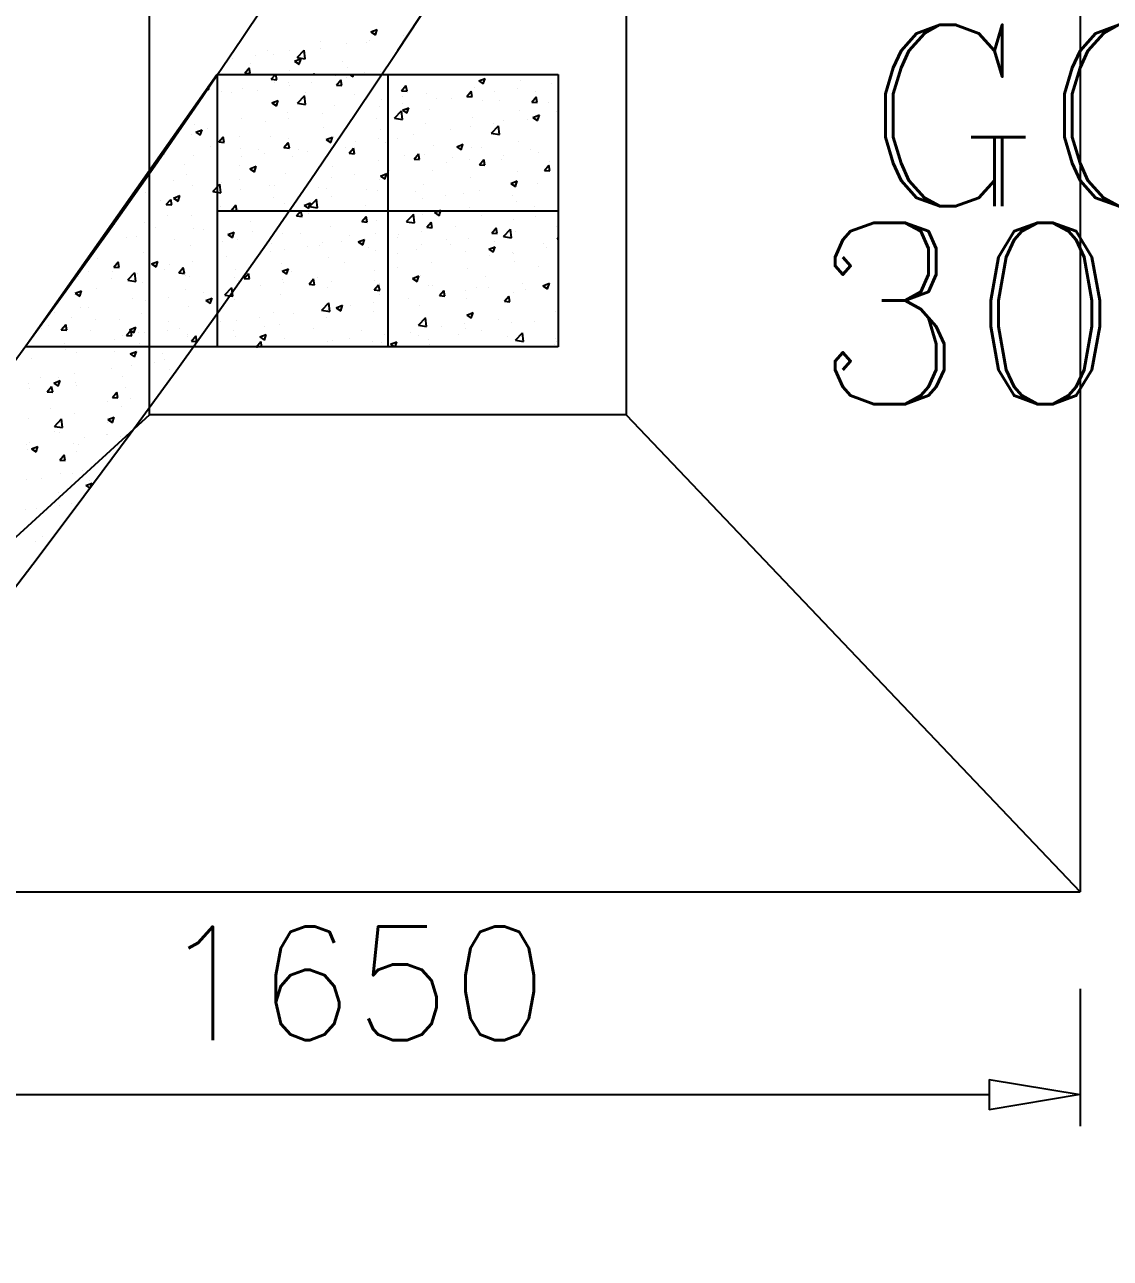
# Model space of a CAD drawing. Header units: millimetres. Extents: x 331487 to 517269, y 198509 to 399936.
# Drawn here: x 446916 to 448112, y 304393 to 305752 of the extents above; entities that cross this region are included whole.
import ezdxf

# ---------------------------------------------------------------- set-up
doc = ezdxf.new("R2010")
doc.units = ezdxf.units.MM
doc.header["$MEASUREMENT"] = 0
doc.layers.add('COLUMN', color=6, linetype='Continuous')
doc.layers.add('FOOTING', color=5, linetype='Continuous')
doc.styles.add('RC', font='romanc.shx', dxfattribs={"height": 200})
doc.styles.add('RO', font='romans.shx', dxfattribs={"height": 125})

# ---------------------------------------------------------------- blocks, each defined once
blk = doc.blocks.new('_ClosedBlank')
at = {"color": 0, "linetype": 'ByBlock', "lineweight": -2}
for p, q in [((-1, 0.167), (0, 0)), ((-1, 0.167), (-1, -0.167)), ((0, 0), (-1, -0.167))]:
    blk.add_line(p, q, dxfattribs=at)

msp = doc.modelspace()

# ---------------------------------------------------------------- linework, layer by layer
at = {"layer": 'COLUMN', "color": 2, "linetype": 'Continuous'}
for p, q in [((447297.5, 305744.1), (447304.5, 305746.8)), ((447297.5, 305744.1), (447302.5, 305740.8)), ((447300.1, 305743.7), (447300.1, 305743.7)), ((447302.5, 305740.8), (447304.5, 305746.8)), ((447333.8, 305739.7), (447333.8, 305739.7)), ((447183.5, 305723.7), (447183.5, 305723.7)), ((447216.2, 305715.8), (447224, 305724)), ((447225, 305714.4), (447223.9, 305723.9)), ((447241.6, 305725.8), (447241.6, 305725.8)), ((447241.8, 305733.7), (447241.8, 305733.7)), ((447270.9, 305731.5), (447270.9, 305731.5)), ((447292.1, 305732.2), (447292.1, 305732.2)), ((447296, 305734.7), (447296, 305734.7)), ((447138.3, 305711.3), (447138.3, 305711.3)), ((447144.9, 305714.9), (447144.9, 305714.9)), ((447169.9, 305718.2), (447169.9, 305718.2)), ((447190.3, 305718.8), (447190.3, 305718.8)), ((447207.8, 305723.1), (447207.8, 305723.1)), ((447213.5, 305711.9), (447220.5, 305714.6)), ((447213.5, 305711.9), (447218.5, 305708.5)), ((447216.1, 305715.7), (447225, 305714.4)), ((447218.5, 305708.5), (447220.5, 305714.6)), ((447265.8, 305711.8), (447265.8, 305711.8)), ((447324.1, 305721.8), (447324.1, 305721.8)), ((447132.7, 305697.6), (447132.7, 305697.6)), ((447158.5, 305698.7), (447163.4, 305704.5)), ((447158.5, 305698.7), (447164.5, 305698.2)), ((447164.5, 305698.2), (447163.4, 305704.5)), ((447165, 305708.8), (447165, 305708.8)), ((447187.8, 305691.8), (447192.3, 305697.1)), ((447193.8, 305691.2), (447192.7, 305697.1)), ((447207.4, 305701.8), (447207.4, 305701.8)), ((447218.4, 305706.5), (447218.4, 305706.5)), ((447234.2, 305697.1), (447235.1, 305698.2)), ((447235.3, 305697.1), (447235.1, 305698.2)), ((447271.8, 305704.3), (447271.8, 305704.3)), ((447274, 305697.1), (447277.5, 305694.7)), ((447277.5, 305694.7), (447278.3, 305697.1)), ((447290.9, 305698.9), (447290.9, 305698.9)), ((447307.5, 305700.3), (447307.5, 305700.3)), ((447118.9, 305680.7), (447118.5, 305684.1)), ((447187.8, 305691.8), (447193.8, 305691.3)), ((447190.8, 305688.3), (447190.8, 305688.3)), ((447206.6, 305688.2), (447206.6, 305688.2)), ((447207.5, 305685.2), (447207.5, 305685.2)), ((447232.5, 305688.5), (447232.5, 305688.5)), ((447258.6, 305695.7), (447258.6, 305695.7)), ((447259.6, 305685.5), (447264.4, 305691.2)), ((447259.6, 305685.5), (447265.5, 305685)), ((447265.5, 305685), (447264.4, 305691.2)), ((447270.4, 305693.5), (447270.4, 305693.5)), ((447331.3, 305679.2), (447336.1, 305685)), ((447337.3, 305678.7), (447336.1, 305685)), ((447411.1, 305683.3), (447411.1, 305683.3)), ((447416.3, 305690), (447423.3, 305692.7)), ((447416.3, 305690), (447421.3, 305686.7)), ((447421.3, 305686.7), (447423.3, 305692.7)), ((447462.5, 305690.4), (447462.5, 305690.4)), ((447496.2, 305687.2), (447496.2, 305687.2)), ((447116.4, 305681.1), (447118.9, 305680.7)), ((447118.9, 305681.8), (447118.9, 305681.8)), ((447132.5, 305678.3), (447132.5, 305678.3)), ((447144.4, 305676.9), (447144.4, 305676.9)), ((447156.1, 305681.8), (447156.1, 305681.8)), ((447172.3, 305679.5), (447172.3, 305679.5)), ((447216.8, 305665.6), (447224.6, 305673.8)), ((447225.6, 305664.2), (447224.5, 305673.7)), ((447225.7, 305677.3), (447225.7, 305677.3)), ((447279.1, 305675), (447279.1, 305675)), ((447308.7, 305669.4), (447308.7, 305669.4)), ((447331.3, 305679.2), (447337.3, 305678.7)), ((447332.4, 305672.8), (447332.4, 305672.8)), ((447359.2, 305675.8), (447359.2, 305675.8)), ((447370.2, 305670.6), (447370.2, 305670.6)), ((447385.8, 305670.5), (447385.8, 305670.5)), ((447403, 305672.9), (447407.8, 305678.7)), ((447403, 305672.9), (447409, 305672.4)), ((447409, 305672.4), (447407.8, 305678.7)), ((447433.3, 305678.9), (447433.3, 305678.9)), ((447458.4, 305682.2), (447458.4, 305682.2)), ((447474.7, 305666.7), (447479.6, 305672.4)), ((447478.3, 305678.7), (447478.3, 305678.7)), ((447480.7, 305666.1), (447479.6, 305672.4)), ((447188.5, 305665.8), (447195.5, 305668.5)), ((447188.5, 305665.8), (447193.5, 305662.4)), ((447193.5, 305662.4), (447195.5, 305668.5)), ((447216.7, 305665.5), (447225.6, 305664.2)), ((447257.3, 305662.4), (447257.3, 305662.4)), ((447307.3, 305662.3), (447307.3, 305662.3)), ((447323.5, 305649.1), (447331.3, 305657.2)), ((447332.3, 305647.6), (447331.2, 305657.1)), ((447332.3, 305665.6), (447332.3, 305665.6)), ((447332.3, 305657.8), (447339.3, 305660.5)), ((447332.3, 305657.8), (447337.2, 305654.4)), ((447337.2, 305654.4), (447339.3, 305660.5)), ((447361.6, 305658.7), (447361.6, 305658.7)), ((447420, 305668.7), (447420, 305668.7)), ((447439.2, 305668.3), (447439.2, 305668.3)), ((447461.3, 305657.1), (447461.3, 305657.1)), ((447474.7, 305666.7), (447480.7, 305666.2)), ((447492.6, 305666), (447492.6, 305666)), ((447502.2, 305656.8), (447502.2, 305656.8)), ((447154.9, 305648.5), (447154.9, 305648.5)), ((447181.2, 305645.7), (447181.2, 305645.7)), ((447205.4, 305654.9), (447205.4, 305654.9)), ((447206.2, 305649), (447206.2, 305649)), ((447244.1, 305654), (447244.1, 305654)), ((447303.3, 305648.7), (447303.3, 305648.7)), ((447323.4, 305649), (447332.3, 305647.6)), ((447358, 305642.6), (447358, 305642.6)), ((447409.9, 305650.1), (447409.9, 305650.1)), ((447432.1, 305642.8), (447432.1, 305642.8)), ((447443.9, 305646.7), (447443.9, 305646.7)), ((447469.9, 305647.8), (447469.9, 305647.8)), ((447476, 305649.8), (447483, 305652.5)), ((447476, 305649.8), (447480.9, 305646.4)), ((447480.9, 305646.4), (447483, 305652.4)), ((447099.4, 305630.7), (447099.4, 305630.7)), ((447103.6, 305641.5), (447103.6, 305641.5)), ((447104.5, 305633.5), (447111.5, 305636.2)), ((447104.5, 305633.5), (447109.5, 305630.2)), ((447109.5, 305630.2), (447111.5, 305636.2)), ((447118, 305637.4), (447118, 305637.4)), ((447130, 305622.8), (447134.8, 305628.6)), ((447136, 305622.3), (447134.8, 305628.6)), ((447152.8, 305628.4), (447152.8, 305628.4)), ((447186.7, 305628.7), (447186.7, 305628.7)), ((447245, 305638.7), (447245, 305638.7)), ((447256.1, 305629.1), (447256.1, 305629.1)), ((447307.5, 305636.2), (447307.5, 305636.2)), ((447343.9, 305631.2), (447343.9, 305631.2)), ((447385.6, 305636.7), (447385.6, 305636.7)), ((447407, 305639.5), (447407, 305639.5)), ((447430.1, 305632.4), (447439, 305631.1)), ((447430.2, 305632.5), (447438, 305640.7)), ((447439, 305631.1), (447437.9, 305640.6)), ((447120.5, 305617.3), (447120.5, 305617.3)), ((447128.4, 305618.6), (447128.4, 305618.6)), ((447130, 305622.8), (447136, 305622.3)), ((447153.7, 305615.2), (447153.7, 305615.2)), ((447173.9, 305615), (447173.9, 305615)), ((447201.7, 305616.6), (447206.5, 305622.3)), ((447201.7, 305616.6), (447207.7, 305616)), ((447204.2, 305621.6), (447204.2, 305621.6)), ((447206.2, 305626.2), (447206.2, 305626.2)), ((447207.7, 305616), (447206.5, 305622.3)), ((447248.2, 305625.5), (447255.2, 305628.2)), ((447248.2, 305625.5), (447253.2, 305622.2)), ((447253.2, 305622.2), (447255.2, 305628.2)), ((447259.6, 305623.9), (447259.6, 305623.9)), ((447269, 305616.7), (447269, 305616.7)), ((447273.4, 305610.3), (447278.3, 305616)), ((447279.4, 305609.7), (447278.3, 305616)), ((447281, 305622.9), (447281, 305622.9)), ((447306, 305626.2), (447306, 305626.2)), ((447313, 305621.7), (447313, 305621.7)), ((447327.3, 305626.7), (447327.3, 305626.7)), ((447366.4, 305619.4), (447366.4, 305619.4)), ((447392, 305617.5), (447399, 305620.2)), ((447392, 305617.5), (447396.9, 305614.2)), ((447396.9, 305614.2), (447398.9, 305620.2)), ((447408.7, 305616.8), (447408.7, 305616.8)), ((447419.7, 305617.2), (447419.7, 305617.2)), ((447460, 305623.8), (447460, 305623.8)), ((447473.1, 305614.9), (447473.1, 305614.9)), ((447070, 305608.6), (447070, 305608.6)), ((447102.3, 305608.2), (447102.3, 305608.2)), ((447154.9, 305606.3), (447154.9, 305606.3)), ((447179.9, 305609.6), (447179.9, 305609.6)), ((447210.6, 305606.7), (447210.6, 305606.7)), ((447217.8, 305614.6), (447217.8, 305614.6)), ((447227.3, 305612.7), (447227.3, 305612.7)), ((447273.4, 305610.3), (447279.4, 305609.8)), ((447280.7, 305610.5), (447280.7, 305610.5)), ((447306.3, 305602.9), (447306.3, 305602.9)), ((447334.1, 305608.2), (447334.1, 305608.2)), ((447345.2, 305604), (447350, 305609.7)), ((447345.2, 305604), (447351.1, 305603.5)), ((447351.1, 305603.5), (447350, 305609.7)), ((447356.8, 305609.3), (447356.8, 305609.3)), ((447387.4, 305606), (447387.4, 305606)), ((447405.7, 305603.3), (447405.7, 305603.3)), ((447416.9, 305597.7), (447421.7, 305603.5)), ((447422.9, 305597.2), (447421.7, 305603.5)), ((447423.8, 305601.7), (447423.8, 305601.7)), ((447440.8, 305603.7), (447440.8, 305603.7)), ((447443.6, 305608.3), (447443.6, 305608.3)), ((447482.1, 305611.7), (447482.1, 305611.7)), ((447494.2, 305601.5), (447494.2, 305601.5)), ((447091.7, 305598), (447091.7, 305598)), ((447152.3, 305596.7), (447152.3, 305596.7)), ((447164.2, 305593.3), (447171.2, 305596)), ((447164.2, 305593.3), (447169.2, 305589.9)), ((447169.2, 305589.9), (447171.2, 305596)), ((447203, 305588.3), (447203, 305588.3)), ((447254.9, 305595.8), (447254.9, 305595.8)), ((447307.9, 305585.3), (447314.9, 305587.9)), ((447312.9, 305581.9), (447314.9, 305587.9)), ((447317.6, 305591.7), (447317.6, 305591.7)), ((447365.5, 305591.7), (447365.5, 305591.7)), ((447380.7, 305600), (447380.7, 305600)), ((447416.9, 305597.7), (447422.9, 305597.2)), ((447458.8, 305590.5), (447458.8, 305590.5)), ((447488.6, 305591.5), (447493.4, 305597.2)), ((447488.6, 305591.5), (447494.6, 305590.9)), ((447494.6, 305590.9), (447493.4, 305597.2)), ((447079.5, 305579.9), (447079.5, 305579.9)), ((447094, 305586.7), (447094, 305586.7)), ((447101.1, 305574.9), (447101.1, 305574.9)), ((447123.3, 305568.2), (447131.1, 305576.3)), ((447132.1, 305566.7), (447131, 305576.2)), ((447132.9, 305577.6), (447132.9, 305577.6)), ((447152.5, 305581.9), (447152.5, 305581.9)), ((447186.3, 305575.3), (447186.3, 305575.3)), ((447191.5, 305575.1), (447191.5, 305575.1)), ((447254.6, 305583.4), (447254.6, 305583.4)), ((447279.7, 305586.7), (447279.7, 305586.7)), ((447307.2, 305581.7), (447307.2, 305581.7)), ((447307.9, 305585.3), (447312.9, 305581.9)), ((447355.5, 305576), (447355.5, 305576)), ((447407.5, 305583.5), (447407.5, 305583.5)), ((447451.6, 305577.2), (447458.6, 305579.9)), ((447451.6, 305577.2), (447456.6, 305573.9)), ((447456.6, 305573.9), (447458.6, 305579.9)), ((447480.5, 305577.2), (447480.5, 305577.2)), ((447049.2, 305567.4), (447049.2, 305567.4)), ((447080.2, 305561), (447087.2, 305563.7)), ((447080.2, 305561), (447085.2, 305557.7)), ((447085.2, 305557.7), (447087.2, 305563.7)), ((447123.2, 305568.1), (447132.1, 305566.7)), ((447128.6, 305566.8), (447128.6, 305566.8)), ((447153.6, 305570.1), (447153.6, 305570.1)), ((447190.5, 305561.7), (447190.5, 305561.7)), ((447239.7, 305573.1), (447239.7, 305573.1)), ((447248.8, 305571.7), (447248.8, 305571.7)), ((447253.7, 305562.5), (447253.7, 305562.5)), ((447293.1, 305570.8), (447293.1, 305570.8)), ((447305, 305569.6), (447305, 305569.6)), ((447346.5, 305568.6), (447346.5, 305568.6)), ((447354.4, 305560.6), (447354.4, 305560.6)), ((447379.4, 305563.9), (447379.4, 305563.9)), ((447399.8, 305566.3), (447399.8, 305566.3)), ((447417.3, 305568.9), (447417.3, 305568.9)), ((447453.2, 305564.1), (447453.2, 305564.1)), ((447027.6, 305553.5), (447027.6, 305553.5)), ((447065.4, 305558.5), (447065.4, 305558.5)), ((447072.1, 305553.9), (447077, 305559.6)), ((447072.1, 305553.9), (447078.1, 305553.4)), ((447078.1, 305553.4), (447077, 305559.6)), ((447132.2, 305551.7), (447132.2, 305551.7)), ((447143.9, 305547.6), (447148.7, 305553.4)), ((447143.9, 305547.6), (447149.8, 305547.1)), ((447149.8, 305547.1), (447148.7, 305553.3)), ((447151.2, 305548.6), (447151.2, 305548.6)), ((447201.8, 305555), (447201.8, 305555)), ((447215.6, 305541.3), (447220.4, 305547.1)), ((447221.6, 305540.8), (447220.4, 305547.1)), ((447223.9, 305553), (447230.9, 305555.7)), ((447223.9, 305553), (447228.9, 305549.6)), ((447228.9, 305549.6), (447230.9, 305555.7)), ((447229.9, 305551.6), (447238.8, 305550.2)), ((447230, 305551.7), (447237.8, 305559.8)), ((447238.8, 305550.2), (447237.7, 305559.7)), ((447253.4, 305547.3), (447253.4, 305547.3)), ((447291.3, 305552.3), (447291.3, 305552.3)), ((447367.6, 305545), (447374.6, 305547.7)), ((447372.6, 305541.6), (447374.6, 305547.7)), ((447406.3, 305550.2), (447406.3, 305550.2)), ((447457.6, 305557.2), (447457.6, 305557.2)), ((447478, 305552.1), (447478, 305552.1)), ((447048, 305534.1), (447048, 305534.1)), ((447073.9, 305541.7), (447073.9, 305541.7)), ((447099.9, 305541.6), (447099.9, 305541.6)), ((447165.2, 305535.7), (447165.2, 305535.7)), ((447215.6, 305541.3), (447221.6, 305540.8)), ((447228.3, 305544), (447228.3, 305544)), ((447287.3, 305535.1), (447292.1, 305540.8)), ((447287.3, 305535.1), (447293.3, 305534.5)), ((447293.3, 305534.5), (447292.1, 305540.8)), ((447303.8, 305536.3), (447303.8, 305536.3)), ((447336.7, 305535), (447345.6, 305533.6)), ((447336.8, 305535.1), (447344.6, 305543.2)), ((447345.6, 305533.6), (447344.5, 305543.1)), ((447354.3, 305542.7), (447354.3, 305542.7)), ((447359, 305528.8), (447363.9, 305534.5)), ((447365, 305528.3), (447363.9, 305534.5)), ((447367.6, 305545), (447372.6, 305541.6)), ((447419.7, 305542.1), (447419.7, 305542.1)), ((447454.2, 305537.8), (447454.2, 305537.8)), ((447479.2, 305541), (447479.2, 305541)), ((447015.6, 305531.7), (447015.6, 305531.7)), ((447060.1, 305528.8), (447060.1, 305528.8)), ((447102.3, 305527.4), (447102.3, 305527.4)), ((447113.5, 305526.5), (447113.5, 305526.5)), ((447127.3, 305530.7), (447127.3, 305530.7)), ((447139.9, 305520.8), (447146.9, 305523.4)), ((447139.9, 305520.8), (447144.9, 305517.4)), ((447144.9, 305517.4), (447146.9, 305523.4)), ((447166.8, 305524.2), (447166.8, 305524.2)), ((447200.5, 305521.7), (447200.5, 305521.7)), ((447220.2, 305522), (447220.2, 305522)), ((447252.5, 305529.2), (447252.5, 305529.2)), ((447273.6, 305519.7), (447273.6, 305519.7)), ((447303, 305522.1), (447303, 305522.1)), ((447328.1, 305521.2), (447328.1, 305521.2)), ((447353.1, 305524.5), (447353.1, 305524.5)), ((447359, 305528.8), (447365, 305528.3)), ((447361.3, 305532.1), (447361.3, 305532.1)), ((447391, 305529.4), (447391, 305529.4)), ((447430.8, 305522.5), (447435.6, 305528.3)), ((447430.8, 305522.5), (447436.7, 305522)), ((447436.7, 305522), (447435.6, 305528.2)), ((447443.5, 305518.6), (447451.3, 305526.7)), ((447443.6, 305520.1), (447443.6, 305520.1)), ((447452.3, 305517.1), (447451.2, 305526.6)), ((447456.4, 305523.9), (447456.4, 305523.9)), ((447501.9, 305530.1), (447501.9, 305530.1)), ((447001.3, 305514.1), (447001.3, 305514.1)), ((447027.8, 305517.6), (447027.8, 305517.6)), ((447039.1, 305519.1), (447039.1, 305519.1)), ((447081.2, 305515.3), (447081.2, 305515.3)), ((447098.7, 305508.3), (447098.7, 305508.3)), ((447134.5, 305513.1), (447134.5, 305513.1)), ((447150, 305515.3), (447150, 305515.3)), ((447187.9, 305510.8), (447187.9, 305510.8)), ((447227.1, 305507.9), (447227.1, 305507.9)), ((447241.3, 305508.6), (447241.3, 305508.6)), ((447244.7, 305512), (447244.7, 305512)), ((447264.9, 305512.8), (447264.9, 305512.8)), ((447283.6, 305512.7), (447290.6, 305515.4)), ((447283.6, 305512.7), (447288.6, 305509.4)), ((447288.6, 305509.4), (447290.6, 305515.4)), ((447294.7, 305506.3), (447294.7, 305506.3)), ((447327, 305517.5), (447327, 305517.5)), ((447353.1, 305509.4), (447353.1, 305509.4)), ((447380.4, 305515.2), (447380.4, 305515.2)), ((447385.3, 305510.1), (447385.3, 305510.1)), ((447405.1, 305516.9), (447405.1, 305516.9)), ((447427.3, 305504.7), (447434.3, 305507.4)), ((447432.3, 305501.4), (447434.3, 305507.4)), ((447433.7, 305513), (447433.7, 305513)), ((447443.4, 305518.5), (447452.3, 305517.1)), ((447487.1, 305510.7), (447487.1, 305510.7)), ((447490.8, 305506.6), (447490.8, 305506.6)), ((447502.5, 305516.2), (447503.6, 305517.5)), ((447502.5, 305516.2), (447503.6, 305516.1)), ((446996.2, 305494.4), (446996.2, 305494.4)), ((447046.7, 305500.8), (447046.7, 305500.8)), ((447138.9, 305496.2), (447138.9, 305496.2)), ((447186.4, 305502), (447186.4, 305502)), ((447202, 305504.6), (447202, 305504.6)), ((447251.3, 305496), (447251.3, 305496)), ((447302.6, 305503), (447302.6, 305503)), ((447327, 305500.1), (447327, 305500.1)), ((447348.1, 305504), (447348.1, 305504)), ((447401.4, 305501.8), (447401.4, 305501.8)), ((447427.3, 305504.7), (447432.3, 305501.4)), ((447427.9, 305498.3), (447427.9, 305498.3)), ((447452.9, 305501.6), (447452.9, 305501.6)), ((447454.8, 305499.5), (447454.8, 305499.5)), ((446986.8, 305480.2), (446986.8, 305480.2)), ((447012.8, 305479.6), (447012.8, 305479.6)), ((447014.3, 305484.9), (447019.1, 305490.7)), ((447014.3, 305484.9), (447020.3, 305484.4)), ((447020.3, 305484.4), (447019.1, 305490.7)), ((447029.9, 305470.8), (447037.6, 305478.9)), ((447038.6, 305469.3), (447037.5, 305478.8)), ((447055.9, 305488.5), (447062.9, 305491.2)), ((447055.9, 305488.5), (447060.8, 305485.1)), ((447060.8, 305485.1), (447062.9, 305491.2)), ((447069.8, 305482), (447069.8, 305482)), ((447076, 305488), (447076, 305488)), ((447086, 305478.7), (447090.8, 305484.4)), ((447092, 305478.1), (447090.8, 305484.4)), ((447101, 305491.3), (447101, 305491.3)), ((447128.1, 305492), (447128.1, 305492)), ((447148.8, 305482.1), (447148.8, 305482.1)), ((447199.3, 305488.5), (447199.3, 305488.5)), ((447199.6, 305480.5), (447206.6, 305483.2)), ((447199.6, 305480.5), (447204.5, 305477.1)), ((447204.5, 305477.1), (447206.6, 305483.2)), ((447210.4, 305480.1), (447210.4, 305480.1)), ((447268.7, 305490.1), (447268.7, 305490.1)), ((447301.8, 305481.7), (447301.8, 305481.7)), ((447326.8, 305485), (447326.8, 305485)), ((447364.7, 305490), (447364.7, 305490)), ((447403.8, 305483.6), (447403.8, 305483.6)), ((447455.2, 305490.6), (447455.2, 305490.6)), ((447481.8, 305485.1), (447481.8, 305485.1)), ((446974.9, 305474.7), (446974.9, 305474.7)), ((447011.4, 305472), (447011.4, 305472)), ((447029.8, 305470.7), (447038.6, 305469.3)), ((447040.2, 305477.9), (447040.2, 305477.9)), ((447045.5, 305467.5), (447045.5, 305467.5)), ((447086, 305478.7), (447092, 305478.1)), ((447093.6, 305475.7), (447093.6, 305475.7)), ((447097.5, 305475), (447097.5, 305475)), ((447146.9, 305473.4), (447146.9, 305473.4)), ((447152, 305470.1), (447152, 305470.1)), ((447157.7, 305472.4), (447162.6, 305478.1)), ((447157.7, 305472.4), (447163.7, 305471.9)), ((447163.7, 305471.9), (447162.6, 305478.1)), ((447200.3, 305471.2), (447200.3, 305471.2)), ((447200.8, 305468.4), (447200.8, 305468.4)), ((447229.5, 305466.1), (447234.3, 305471.9)), ((447229.5, 305466.1), (447235.4, 305465.6)), ((447235.4, 305465.6), (447234.3, 305471.9)), ((447238.6, 305473.4), (447238.6, 305473.4)), ((447253.7, 305468.9), (447253.7, 305468.9)), ((447301.2, 305459.8), (447306, 305465.6)), ((447301.4, 305469.7), (447301.4, 305469.7)), ((447307.2, 305459.3), (447306, 305465.6)), ((447307.1, 305466.6), (447307.1, 305466.6)), ((447343.3, 305472.5), (447350.3, 305475.2)), ((447343.3, 305472.5), (447348.3, 305469.1)), ((447348.3, 305469.1), (447350.3, 305475.2)), ((447351.9, 305476.1), (447351.9, 305476.1)), ((447423.5, 305475.1), (447423.5, 305475.1)), ((447464.5, 305467.2), (447464.5, 305467.2)), ((447487, 305464.5), (447494, 305467.2)), ((447492, 305461.1), (447494, 305467.2)), ((446971.8, 305456.2), (446978.8, 305458.9)), ((446971.8, 305456.2), (446976.8, 305452.9)), ((446976.8, 305452.9), (446978.8, 305458.9)), ((446995, 305461.1), (446995, 305461.1)), ((447074.7, 305451.8), (447074.7, 305451.8)), ((447093.7, 305460.1), (447093.7, 305460.1)), ((447112.6, 305456.8), (447112.6, 305456.8)), ((447136.5, 305454.2), (447145.4, 305452.8)), ((447136.6, 305454.3), (447144.4, 305462.4)), ((447145.4, 305452.8), (447144.3, 305462.3)), ((447175.7, 305465.1), (447175.7, 305465.1)), ((447198.1, 305455.2), (447198.1, 305455.2)), ((447250, 305462.7), (447250, 305462.7)), ((447301.2, 305459.8), (447307.2, 305459.3)), ((447306.9, 305455.1), (447306.9, 305455.1)), ((447360.5, 305464.4), (447360.5, 305464.4)), ((447365.2, 305465.1), (447365.2, 305465.1)), ((447372.9, 305453.6), (447377.7, 305459.3)), ((447372.9, 305453.6), (447378.9, 305453)), ((447378.9, 305453), (447377.7, 305459.3)), ((447401.5, 305458.9), (447401.5, 305458.9)), ((447413.9, 305462.1), (447413.9, 305462.1)), ((447426.6, 305462.2), (447426.6, 305462.2)), ((447444.6, 305447.3), (447449.5, 305453)), ((447450.6, 305446.8), (447449.5, 305453)), ((447454, 305457.4), (447454, 305457.4)), ((447467.2, 305459.9), (447467.2, 305459.9)), ((447487, 305464.5), (447492, 305461.1)), ((446977.1, 305440), (446977.1, 305440)), ((446986.5, 305440.2), (446986.5, 305440.2)), ((447035.4, 305450), (447035.4, 305450)), ((447049.7, 305448.5), (447049.7, 305448.5)), ((447096.3, 305441.7), (447096.3, 305441.7)), ((447115.6, 305448.2), (447122.6, 305450.9)), ((447115.6, 305448.2), (447120.5, 305444.9)), ((447120.5, 305444.9), (447122.5, 305450.9)), ((447147.6, 305448.8), (447147.6, 305448.8)), ((447243.3, 305437.7), (447251.1, 305445.8)), ((447248.5, 305445.1), (447248.5, 305445.1)), ((447252.1, 305436.2), (447251, 305445.7)), ((447259.3, 305440.2), (447266.3, 305442.9)), ((447259.3, 305440.2), (447264.2, 305436.9)), ((447264.2, 305436.9), (447266.3, 305442.9)), ((447275.5, 305442.3), (447275.5, 305442.3)), ((447300.5, 305445.6), (447300.5, 305445.6)), ((447338.4, 305450.6), (447338.4, 305450.6)), ((447350.7, 305442.8), (447350.7, 305442.8)), ((447402.6, 305450.3), (447402.6, 305450.3)), ((447444.6, 305447.3), (447450.6, 305446.8)), ((446948.6, 305435.2), (446948.6, 305435.2)), ((446967.3, 305429.1), (446967.3, 305429.1)), ((446993.8, 305427.8), (446993.8, 305427.8)), ((447020.7, 305426.8), (447020.7, 305426.8)), ((447044.3, 305434.2), (447044.3, 305434.2)), ((447074.1, 305424.6), (447074.1, 305424.6)), ((447131.9, 305425.1), (447131.9, 305425.1)), ((447149.4, 305425.7), (447149.4, 305425.7)), ((447174.5, 305429), (447174.5, 305429)), ((447190.2, 305435.1), (447190.2, 305435.1)), ((447212.3, 305434), (447212.3, 305434)), ((447243.2, 305437.6), (447252.1, 305436.2)), ((447248.8, 305429.4), (447248.8, 305429.4)), ((447300.2, 305436.4), (447300.2, 305436.4)), ((447350, 305421.2), (447357.8, 305429.3)), ((447358.8, 305419.7), (447357.7, 305429.2)), ((447403, 305432.2), (447410, 305434.9)), ((447403, 305432.2), (447408, 305428.9)), ((447407.9, 305428.9), (447410, 305434.9)), ((447438.1, 305427.7), (447438.1, 305427.7)), ((447477.7, 305425.5), (447477.7, 305425.5)), ((447501.3, 305436), (447501.3, 305436)), ((447503.3, 305430.5), (447503.3, 305430.5)), ((446935, 305417.9), (446935, 305417.9)), ((446942.5, 305420.8), (446942.5, 305420.8)), ((446956.4, 305416), (446961.3, 305421.7)), ((446956.4, 305416), (446962.4, 305415.5)), ((446962.4, 305415.5), (446961.3, 305421.7)), ((446988.4, 305415.6), (446988.4, 305415.6)), ((447028.2, 305409.7), (447033, 305415.5)), ((447031.5, 305416), (447038.5, 305418.7)), ((447031.5, 305416), (447036.5, 305412.6)), ((447034.1, 305409.2), (447033, 305415.5)), ((447036.5, 305412.6), (447038.5, 305418.7)), ((447041.8, 305413.4), (447041.8, 305413.4)), ((447048.4, 305412.4), (447048.4, 305412.4)), ((447073.6, 305415), (447073.6, 305415)), ((447086.3, 305417.4), (447086.3, 305417.4)), ((447095.2, 305411.1), (447095.2, 305411.1)), ((447127.5, 305422.3), (447127.5, 305422.3)), ((447146.4, 305415.5), (447146.4, 305415.5)), ((447180.8, 305420.1), (447180.8, 305420.1)), ((447196.9, 305421.9), (447196.9, 305421.9)), ((447234.2, 305417.8), (447234.2, 305417.8)), ((447287.6, 305415.5), (447287.6, 305415.5)), ((447312.1, 305411.1), (447312.1, 305411.1)), ((447341, 305413.3), (447341, 305413.3)), ((447349.9, 305421.1), (447358.8, 305419.7)), ((447375.2, 305419.4), (447375.2, 305419.4)), ((447394.4, 305411), (447394.4, 305411)), ((447400.3, 305422.7), (447400.3, 305422.7)), ((447401.4, 305417), (447401.4, 305417)), ((447419.4, 305415.4), (447419.4, 305415.4)), ((447452.8, 305424.1), (447452.8, 305424.1)), ((447456.8, 305404.6), (447464.5, 305412.7)), ((447465.5, 305403.1), (447464.4, 305412.6)), ((446960.2, 305400.8), (446960.2, 305400.8)), ((447015.3, 305405), (447015.3, 305405)), ((447023.4, 305409.1), (447023.4, 305409.1)), ((447028.2, 305409.7), (447034.1, 305409.2)), ((447043.1, 305400.9), (447043.1, 305400.9)), ((447095, 305408.4), (447095, 305408.4)), ((447099.9, 305403.4), (447104.7, 305409.2)), ((447099.9, 305403.4), (447105.9, 305402.9)), ((447105.9, 305402.9), (447104.7, 305409.2)), ((447148.6, 305408.9), (447148.6, 305408.9)), ((447171.6, 305397.2), (447176.4, 305402.9)), ((447175.2, 305408), (447182.2, 305410.7)), ((447175.2, 305408), (447180.2, 305404.6)), ((447177.5, 305397.1), (447176.4, 305402.9)), ((447180.2, 305404.6), (447182.2, 305410.7)), ((447201.9, 305406.6), (447201.9, 305406.6)), ((447249.2, 305402.8), (447249.2, 305402.8)), ((447255.3, 305404.4), (447255.3, 305404.4)), ((447274.2, 305406.1), (447274.2, 305406.1)), ((447299, 305403.1), (447299, 305403.1)), ((447308.7, 305402.1), (447308.7, 305402.1)), ((447319, 305400), (447326, 305402.7)), ((447319, 305400), (447323.2, 305397.1)), ((447324.1, 305397.1), (447326, 305402.7)), ((447349.5, 305409.5), (447349.5, 305409.5)), ((447361.1, 305405.4), (447361.1, 305405.4)), ((447362.1, 305399.9), (447362.1, 305399.9)), ((447415.5, 305397.6), (447415.5, 305397.6)), ((447447.8, 305408.8), (447447.8, 305408.8)), ((447456.7, 305404.5), (447465.5, 305403.1)), ((447500, 305399.9), (447500, 305399.9)), ((447501.1, 305406.5), (447501.1, 305406.5)), ((447501.7, 305403.5), (447501.7, 305403.5)), ((446923.1, 305384.3), (446923.1, 305384.3)), ((446961.3, 305394), (446961.3, 305394)), ((446973.6, 305390.7), (446973.6, 305390.7)), ((447014.6, 305391.8), (447014.6, 305391.8)), ((447032.2, 305389.6), (447039.2, 305392.2)), ((447032.2, 305389.6), (447037.2, 305386.2)), ((447037.1, 305386.2), (447039.2, 305392.2)), ((447068, 305389.5), (447068, 305389.5)), ((447171.6, 305397.2), (447172.5, 305397.1)), ((447502, 305397.2), (447502, 305397.2)), ((447011.8, 305373.5), (447011.8, 305373.5)), ((447034.2, 305376.5), (447034.2, 305376.5)), ((447059.2, 305379.8), (447059.2, 305379.8)), ((447070.1, 305383.5), (447070.1, 305383.5)), ((447075.7, 305372), (447075.7, 305372)), ((446920.3, 305356.7), (446920.3, 305356.7)), ((446933.2, 305363.2), (446933.2, 305363.2)), ((446948.2, 305357.3), (446955.2, 305360)), ((446948.2, 305357.3), (446953.1, 305353.9)), ((446953.1, 305353.9), (446955.2, 305360)), ((446953.4, 305363.5), (446953.4, 305363.5)), ((446971, 305368.2), (446971, 305368.2)), ((446972.4, 305357.4), (446972.4, 305357.4)), ((447024.3, 305364.9), (447024.3, 305364.9)), ((446921.9, 305351), (446921.9, 305351)), ((446941, 305347.7), (446945.8, 305353.5)), ((446941, 305347.7), (446947, 305347.2)), ((446947, 305347.2), (446945.8, 305353.5)), ((446973.7, 305354.4), (446973.7, 305354.4)), ((447012.7, 305341.4), (447017.6, 305347.2)), ((447018.7, 305340.9), (447017.6, 305347.2)), ((447027, 305352.1), (447027, 305352.1)), ((447007.9, 305337), (447007.9, 305337)), ((447012.7, 305341.4), (447018.7, 305340.9)), ((447023.1, 305331.6), (447023.1, 305331.6)), ((447032.9, 305340.3), (447032.9, 305340.3)), ((446920.6, 305317.7), (446920.6, 305317.7)), ((446944.7, 305328.7), (446944.7, 305328.7)), ((446949, 305309.6), (446956.8, 305317.8)), ((446957.8, 305308.2), (446956.7, 305317.7)), ((446971.2, 305324.1), (446971.2, 305324.1)), ((447007.8, 305317), (447014.8, 305319.7)), ((447007.8, 305317), (447012.8, 305313.7)), ((447012.8, 305313.7), (447014.8, 305319.7)), ((446948.9, 305309.5), (446957.8, 305308.2)), ((446949.3, 305303.8), (446949.3, 305303.8)), ((446954.2, 305303.3), (446954.2, 305303.3)), ((447007.6, 305313.8), (447007.6, 305313.8)), ((446918.4, 305289.3), (446918.4, 305289.3)), ((446921.9, 305292.1), (446921.9, 305292.1)), ((446969.9, 305290.8), (446969.9, 305290.8)), ((446975.3, 305289.9), (446975.3, 305289.9)), ((446981.6, 305297.6), (446981.6, 305297.6)), ((447006.6, 305300.9), (447006.6, 305300.9)), ((447007.6, 305301), (447007.6, 305301)), ((447021.9, 305298.3), (447021.9, 305298.3)), ((446919.4, 305284.4), (446919.4, 305284.4)), ((446923.8, 305284.8), (446930.8, 305287.5)), ((446923.8, 305284.8), (446928.8, 305281.4)), ((446928.8, 305281.4), (446930.8, 305287.5)), ((446954.9, 305272.5), (446959.7, 305278.2)), ((446960.9, 305272), (446959.7, 305278.2)), ((446973.3, 305281.8), (446973.3, 305281.8)), ((446954.9, 305272.5), (446960.9, 305272)), ((446980.3, 305261.5), (446980.3, 305261.5)), ((446918.2, 305251.2), (446918.2, 305251.2)), ((446934.3, 305252.5), (446934.3, 305252.5)), ((446955.3, 305258.2), (446955.3, 305258.2)), ((446968.7, 305257.6), (446968.7, 305257.6)), ((446987.7, 305250.2), (446987.7, 305250.2)), ((446953.2, 305236.8), (446953.2, 305236.8)), ((446983.5, 305244.5), (446990.5, 305247.2)), ((446983.5, 305244.5), (446988, 305241.5)), ((446989.1, 305243), (446990.5, 305247.2)), ((446954, 305222), (446954, 305222)), ((446967.5, 305224.3), (446967.5, 305224.3)), ((446917, 305217.9), (446917, 305217.9)), ((446929, 305218.7), (446929, 305218.7)), ((446927.7, 305182.6), (446927.7, 305182.6)), ((446935.9, 305187.9), (446935.9, 305187.9))]:
    msp.add_line(p, q, dxfattribs=at)
at = {"layer": 'COLUMN'}
for p, q in [((446916.5, 305397.1), (447127.6, 305697.1)), ((447127.6, 305697.1), (447503.6, 305697.1)), ((447128.6, 305697.1), (447503.6, 305697.1)), ((447128.6, 305397.1), (447128.6, 305697.1)), ((447503.6, 305697.1), (447503.6, 305397.1)), ((447503.6, 305697.1), (447503.6, 305397.1)), ((447503.6, 305397.1), (446916.5, 305397.1)), ((447503.6, 305397.1), (447128.6, 305397.1))]:
    msp.add_line(p, q, dxfattribs=at)
for radius in [10508.3, 10658.3]:
    msp.add_arc((438443.4, 311612.5), radius, 298.48297, 358.12405, dxfattribs=at)
at = {"layer": 'FOOTING'}
for p, q in [((448078.6, 306297.1), (448078.6, 304797.1)), ((447053.6, 305322.1), (447053.6, 305772.1)), ((447578.6, 305772.1), (447578.6, 305322.1)), ((447316.1, 305697.1), (447316.1, 305397.1)), ((447128.6, 305547.1), (447503.6, 305547.1)), ((447053.6, 305322.1), (446478.6, 304797.1)), ((447578.6, 305322.1), (447053.6, 305322.1)), ((447578.6, 305322.1), (448078.6, 304797.1)), ((446478.6, 304797.1), (448078.6, 304797.1))]:
    msp.add_line(p, q, dxfattribs=at)
at = {"layer": 'FOOTING', "color": 4}
for p, q in [((448078.6, 304690.1), (448078.6, 304538.7)), ((446578.6, 304573.7), (447978.6, 304573.7))]:
    msp.add_line(p, q, dxfattribs=at)

# ---------------------------------------------------------------- block references
at = {"layer": 'FOOTING', "color": 4, "xscale": 100, "yscale": 100, "zscale": 100}
msp.add_blockref('_ClosedBlank', (448078.6, 304573.7), dxfattribs=at)

# ---------------------------------------------------------------- texts
at = {"layer": 'COLUMN', "style": 'RC'}
for s, p in [('GC5', (447838.5, 305551.9)), ('300X375', (447783, 305333.9))]:
    msp.add_text(s, height=200, dxfattribs=at).set_placement(p)
at = {"layer": 'FOOTING', "color": 3, "insert": (447278.6, 304696.2), "char_height": 125, "attachment_point": 5, "style": 'RO'}
msp.add_mtext('1650', dxfattribs=at)

doc.saveas('drawing.dxf')
